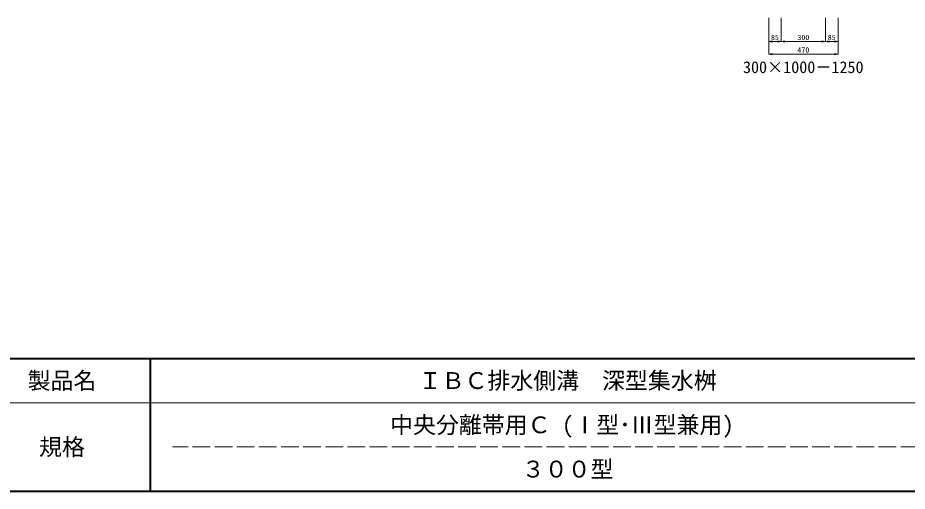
# Model space of a CAD drawing. Units: millimetres at full size. Extents: x -18734 to 51600, y -18820 to 17820.
# Drawn here: x 15075 to 21104, y 600 to 3810 of the extents above; entities that cross this region are included whole.
import ezdxf
from ezdxf.enums import TextEntityAlignment as Align

# ---------------------------------------------------------------- set-up
doc = ezdxf.new("R2010")
doc.units = ezdxf.units.MM
doc.header["$LTSCALE"] = 20
doc.linetypes.add('DASHED', pattern=[7.5, 6, -1.5])
doc.layers.add('図枠', color=7, linetype='Continuous', lineweight=5)
doc.layers.add('寸法線', color=7, linetype='Continuous', lineweight=13)
doc.layers.add('文字', color=7, linetype='Continuous')
doc.styles.add('ＭＳ ゴシック', font='')
doc.styles.add('ＭＳ 明朝', font='')
doc.styles.get('ＭＳ ゴシック').set_extended_font_data('MS Gothic')
doc.styles.get('ＭＳ 明朝').set_extended_font_data('MS Mincho')

# ---------------------------------------------------------------- blocks, each defined once
blk = doc.blocks.new('open_arrow')
at = {"color": 0, "linetype": 'Continuous', "lineweight": -2}
blk.add_lwpolyline([(7.5, 1.25), (0, 0), (7.5, -1.25)], dxfattribs=at)

msp = doc.modelspace()

# ---------------------------------------------------------------- linework, layer by layer
at = {"layer": '図枠', "lineweight": 40}
for p, q in [((1200, 1500), (24600, 1500)), ((15975, 600), (15975, 1500)), ((1200, 600), (24600, 600))]:
    msp.add_line(p, q, dxfattribs=at)
at = {"layer": '図枠', "lineweight": 13}
msp.add_line((24600, 1200), (14775, 1200), dxfattribs=at)
at = {"layer": '図枠', "linetype": 'DASHED', "lineweight": 9}
msp.add_line((21480, 900), (16125, 900), dxfattribs=at)
at = {"layer": '寸法線'}
for p, q in [((20165, 3810), (20165, 3648.84)), ((20165, 3810), (20165, 3563.84)), ((20250, 3810), (20250, 3648.84)), ((20250, 3810), (20250, 3648.84)), ((20550, 3810), (20550, 3648.84)), ((20550, 3810), (20550, 3648.84)), ((20635, 3810), (20635, 3648.84)), ((20635, 3810), (20635, 3563.84)), ((20165, 3648.84), (20250, 3648.84)), ((20250, 3648.84), (20550, 3648.84)), ((20550, 3648.84), (20635, 3648.84)), ((20165, 3563.84), (20635, 3563.84))]:
    msp.add_line(p, q, dxfattribs=at)

# ---------------------------------------------------------------- block references
at = {"layer": '寸法線', "xscale": 3.2, "yscale": 3.2}
for p in [(20165, 3648.84), (20250, 3648.84), (20550, 3648.84), (20165, 3563.84)]:
    msp.add_blockref('open_arrow', p, dxfattribs=at)
at = {"layer": '寸法線', "xscale": 3.2, "yscale": 3.2, "rotation": 180}
for p in [(20250, 3648.84), (20550, 3648.84), (20635, 3648.84), (20635, 3563.84)]:
    msp.add_blockref('open_arrow', p, dxfattribs=at)

# ---------------------------------------------------------------- texts
at = {"layer": '図枠', "style": 'ＭＳ ゴシック'}
for s, p in [('製品名', (15375, 1350)), ('ＩＢＣ排水側溝\u3000深型集水桝', (18802.5, 1350)), ('中央分離帯用Ｃ (Ⅰ型･Ⅲ型兼用) ', (18802.5, 1050)), ('規格', (15375, 900)), ('３００型', (18802.5, 750))]:
    msp.add_text(s, height=113.9, dxfattribs=at).set_placement(p, align=Align.MIDDLE_CENTER)
at = {"layer": '寸法線', "style": 'ＭＳ 明朝', "width": 1.05}
for s, p in [('85', (20207.5, 3676.84)), ('300', (20400, 3676.84)), ('85', (20592.5, 3676.84)), ('470', (20400, 3591.84))]:
    msp.add_text(s, height=36.03, dxfattribs=at).set_placement(p, align=Align.MIDDLE_CENTER)
at = {"layer": '文字', "style": 'ＭＳ 明朝'}
msp.add_text('300×1000－1250', height=80.06, dxfattribs=at).set_placement((20399.52, 3475.03), align=Align.MIDDLE_CENTER)

doc.saveas('drawing.dxf')
